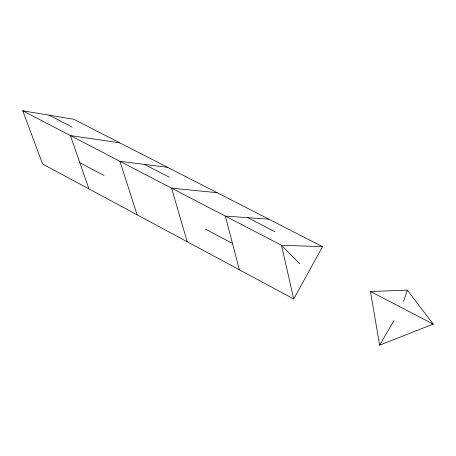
<?xml version="1.0" encoding="UTF-8"?>
<svg xmlns="http://www.w3.org/2000/svg" width="456" height="456" viewBox="0 0 456 456"><rect width="100%" height="100%" fill="white"/><g stroke="black" fill="none" stroke-linecap="round" stroke-linejoin="round"><path stroke-width="0.68" d="M403.543 301.507L407.368 290.147L370.483 291.509L379.626 345.169L433.2 324.108L407.368 290.147M293.704 298.982L322.512 246.679L73.798 119.278L22.8 110.831L42.573 163.989L293.704 298.982L281.523 245.282L22.8 110.831L23.872 111.748M379.626 345.169L393.95 320.568M322.512 246.679L281.523 245.282L299.643 263.745M268.772 219.154L225.372 216.098L239.354 269.77M217.153 192.711L171.559 188.134L187.194 241.726M167.523 167.289L119.951 161.316L137.091 214.793M119.774 142.831L70.401 135.569L88.92 188.898M431.815 323.868L433.2 324.108L370.483 291.509M48.997 115.168L72.162 127.116M144.415 164.388L169.467 177.31M247.716 217.672L274.888 231.688M79.823 162.701L104.002 175.486M205.73 229.282L232.492 243.436"/></g></svg>
